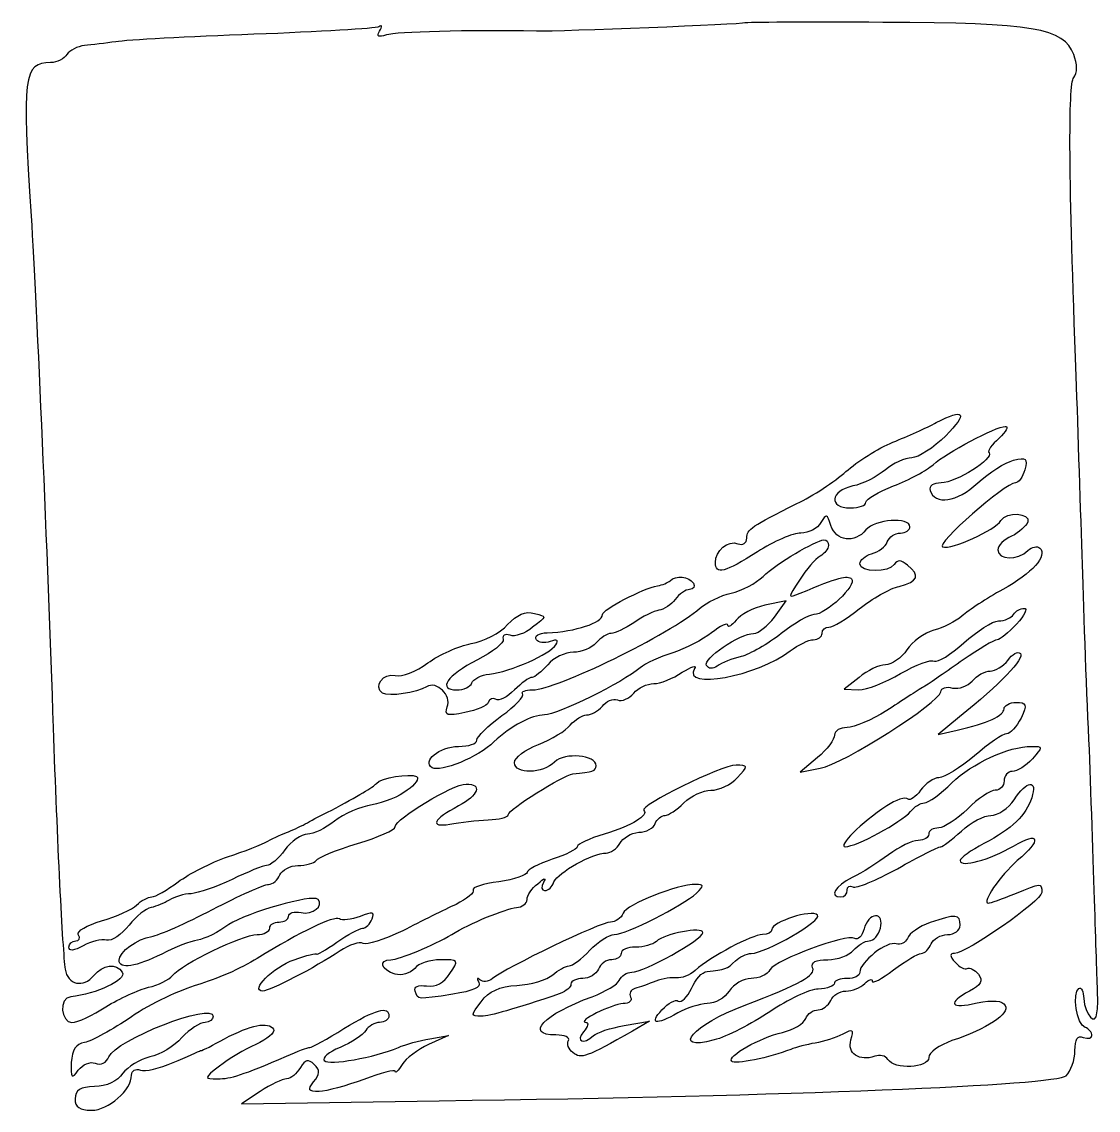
# Model space of a CAD drawing. Extents: x 0 to 69.4, y 0 to 30.3.
# Drawn here: x 58.621 to 61.598, y 7.464 to 10.476 of the extents above; entities that cross this region are included whole.
import ezdxf

# ---------------------------------------------------------------- set-up
doc = ezdxf.new("R2010")
doc.units = 0
doc.header["$MEASUREMENT"] = 0
doc.layers.get('0').update_dxf_attribs({"linetype": 'CONTINUOUS'})

msp = doc.modelspace()

# ---------------------------------------------------------------- linework, layer by layer
at = {"color": 0, "linetype": 'CONTINUOUS'}
for p, q in [((60.6203, 10.4728), (60.6203, 10.4728)), ((60.8513, 9.02675), (60.8513, 9.02675)), ((60.4779, 8.92258), (60.4779, 8.92258)), ((60.7349, 8.87397), (60.6758, 8.86182)), ((60.7019, 8.82883), (60.7349, 8.87397)), ((60.9363, 8.66222), (60.8946, 8.62924)), ((60.8946, 8.62924), (60.9346, 8.6275)), ((61.214, 8.55285), (61.155, 8.50424)), ((61.155, 8.50424), (61.2071, 8.51639)), ((60.8217, 8.44), (60.7731, 8.40007)), ((60.7731, 8.40007), (60.8286, 8.41049)), ((59.6864, 8.34972), (59.6864, 8.34972)), ((60.2869, 7.69879), (60.3564, 7.71094)), ((60.3564, 7.71094), (60.3096, 7.68317)), ((59.801, 7.67101), (59.7454, 7.64671)), ((59.7489, 7.66233), (59.801, 7.67101)), ((59.2801, 7.5165), (59.2281, 7.48178)), ((59.2281, 7.48178), (59.7749, 7.49046))]:
    msp.add_line(p, q, dxfattribs=at)
for points in [[(59.6082, 10.4623), (59.5996, 10.4571), (59.4433, 10.4485), (59.2628, 10.4415)], [(59.61, 10.4502), (59.6186, 10.4641), (59.6169, 10.4693), (59.6082, 10.4623)], [(60.0439, 10.4502), (59.8547, 10.4537), (59.6568, 10.4485), (59.629, 10.4398)], [(60.6203, 10.4728), (60.6151, 10.4693), (60.1099, 10.4485), (60.0439, 10.4502)], [(61.0022, 10.4745), (60.7939, 10.4762), (60.6221, 10.4745), (60.6203, 10.4728)], [(61.5299, 10.386), (61.5021, 10.4589), (61.4206, 10.4728), (61.0022, 10.4745)], [(59.2628, 10.4415), (59.0806, 10.4346), (58.9104, 10.4259), (58.881, 10.4207)], [(59.629, 10.4398), (59.6065, 10.4328), (59.6013, 10.4346), (59.61, 10.4502)], [(58.7942, 10.4103), (58.775, 10.4085), (58.7525, 10.3964), (58.7456, 10.386)], [(58.881, 10.4207), (58.8532, 10.4172), (58.8132, 10.412), (58.7942, 10.4103)], [(58.7004, 10.3634), (58.6257, 10.3634), (58.6206, 10.3269), (58.6465, 9.9381)], [(58.7456, 10.386), (58.7386, 10.3738), (58.7178, 10.3634), (58.7004, 10.3634)], [(61.5299, 10.3217), (61.5403, 10.3339), (61.5403, 10.3582), (61.5299, 10.386)], [(61.5368, 9.49544), (61.516, 10.044), (61.5143, 10.3026), (61.5299, 10.3217)], [(58.6465, 9.9381), (58.6622, 9.68642), (58.6917, 8.99203), (58.7074, 8.52333)], [(61.5542, 8.97467), (61.549, 9.11356), (61.5421, 9.34788), (61.5368, 9.49544)], [(61.1497, 9.36697), (61.2279, 9.40864), (61.2383, 9.39301), (61.1758, 9.33051)], [(61.03, 9.31315), (61.0699, 9.32878), (61.1238, 9.35308), (61.1497, 9.36697)], [(61.1411, 9.25065), (61.1775, 9.28364), (61.3147, 9.35656), (61.3407, 9.35656)], [(61.3407, 9.35656), (61.3511, 9.35656), (61.3425, 9.34267), (61.3233, 9.32357)], [(60.8999, 9.23156), (60.9311, 9.25933), (60.9883, 9.29579), (61.03, 9.31315)], [(61.1758, 9.33051), (61.1428, 9.29753), (61.0994, 9.26975), (61.0821, 9.26975)], [(61.3233, 9.32357), (61.3025, 9.30621), (61.2904, 9.28885), (61.2956, 9.28364)], [(61.2956, 9.28364), (61.3113, 9.26801), (61.2036, 9.20036), (61.1636, 9.20036)], [(61.0821, 9.26975), (61.0629, 9.26975), (61.03, 9.25413), (61.0092, 9.23676)], [(61.0317, 9.19168), (61.0751, 9.20904), (61.1238, 9.23503), (61.1411, 9.25065)], [(61.2643, 9.20036), (61.2956, 9.22814), (61.3407, 9.2576), (61.3633, 9.26281)], [(61.3633, 9.26281), (61.3981, 9.27149), (61.4032, 9.26801), (61.3946, 9.23676)], [(60.7644, 9.14307), (60.8078, 9.1639), (60.8686, 9.20383), (60.8999, 9.23156)], [(61.0092, 9.23676), (60.9865, 9.21772), (60.9467, 9.19689), (60.9189, 9.19168)], [(61.3946, 9.23676), (61.3893, 9.21599), (61.3772, 9.20036), (61.3685, 9.20036)], [(60.9189, 9.19168), (60.8564, 9.17779), (60.8513, 9.13092), (60.9119, 9.13092)], [(60.9553, 9.14654), (60.9553, 9.15522), (60.99, 9.17606), (61.0317, 9.19168)], [(61.1636, 9.20036), (61.1411, 9.20036), (61.1289, 9.19168), (61.1324, 9.17953)], [(61.1324, 9.17953), (61.1462, 9.13786), (61.2071, 9.14654), (61.2643, 9.20036)], [(61.3685, 9.20036), (61.3407, 9.20036), (61.1462, 9.03022), (61.1671, 9.02328)], [(60.6256, 9.04758), (60.6256, 9.07189), (60.6394, 9.08057), (60.7644, 9.14307)], [(60.9119, 9.13092), (60.9363, 9.13092), (60.9553, 9.13786), (60.9553, 9.14654)], [(60.8582, 9.08231), (60.8478, 9.11529), (60.846, 9.11529), (60.8304, 9.09099)], [(61.0768, 9.07883), (61.0768, 9.10661), (60.9796, 9.09967), (60.9553, 9.07015)], [(61.1671, 9.02328), (61.1914, 9.0146), (61.3129, 9.07015), (61.3286, 9.09619)], [(61.3286, 9.09619), (61.3442, 9.12224), (61.4101, 9.11703), (61.4032, 9.09272)], [(60.8304, 9.09099), (60.8217, 9.07363), (60.7974, 9.06147), (60.7749, 9.06147)], [(60.9553, 9.07015), (60.9242, 9.03196), (60.8721, 9.0389), (60.8582, 9.08231)], [(61.0508, 9.06147), (61.0647, 9.06147), (61.0768, 9.07015), (61.0768, 9.07883)], [(61.4032, 9.09272), (61.3981, 9.08057), (61.3789, 9.06321), (61.3581, 9.05279)], [(60.5388, 8.97988), (60.5388, 9.01286), (60.5735, 9.04238), (60.6013, 9.03196)], [(60.6013, 9.03196), (60.6151, 9.02675), (60.6256, 9.03369), (60.6256, 9.04758)], [(60.7749, 9.06147), (60.754, 9.06147), (60.7001, 9.0389), (60.655, 9.00939)], [(60.6707, 8.94168), (60.7089, 8.97814), (60.8147, 9.04064), (60.839, 9.04238)], [(60.839, 9.04238), (60.846, 9.04411), (60.8513, 9.03717), (60.8513, 9.02675)], [(60.971, 9.00418), (60.99, 9.00939), (61.0092, 9.02328), (61.0143, 9.03717)], [(61.0143, 9.03717), (61.0196, 9.05106), (61.0351, 9.06147), (61.0508, 9.06147)], [(61.3581, 9.05279), (61.3372, 9.04411), (61.3199, 9.02675), (61.3199, 9.0146)], [(60.655, 9.00939), (60.5647, 8.9521), (60.5388, 8.94515), (60.5388, 8.97988)], [(60.8513, 9.02675), (60.8513, 9.01807), (60.8408, 9.00418), (60.8286, 8.99724)], [(61.3199, 9.0146), (61.3199, 8.98682), (61.3754, 8.98508), (61.4032, 9.01286)], [(61.4361, 9.01981), (61.4587, 8.99897), (61.4154, 8.95036), (61.3337, 8.90522)], [(61.4032, 9.01286), (61.4136, 9.02328), (61.4292, 9.02675), (61.4361, 9.01981)], [(60.8286, 8.99724), (60.8147, 8.99029), (60.7904, 8.96078), (60.7714, 8.93126)], [(60.9381, 8.9764), (60.9381, 8.98682), (60.9536, 8.99897), (60.971, 9.00418)], [(61.0335, 8.97467), (61.0196, 8.9521), (60.9381, 8.9521), (60.9381, 8.9764)], [(61.0699, 8.97293), (61.0525, 8.98682), (61.0421, 8.98856), (61.0335, 8.97467)], [(60.4138, 8.92953), (60.4293, 8.94515), (60.4658, 8.94168), (60.4779, 8.92258)], [(60.7731, 8.89481), (60.8807, 8.93994), (60.9033, 8.94515), (60.9154, 8.93474)], [(61.0474, 8.9139), (61.0994, 8.92779), (61.1064, 8.94342), (61.0699, 8.97293)], [(61.5733, 8.46257), (61.5664, 8.60667), (61.5576, 8.83578), (61.5542, 8.97467)], [(60.2263, 8.83578), (60.2263, 8.84967), (60.339, 8.90869), (60.379, 8.91564)], [(60.379, 8.91564), (60.3929, 8.91738), (60.4068, 8.92432), (60.4138, 8.92953)], [(60.4779, 8.92258), (60.4832, 8.9139), (60.4797, 8.90522), (60.4675, 8.90522)], [(60.5821, 8.89481), (60.6117, 8.90175), (60.6515, 8.92258), (60.6707, 8.94168)], [(60.7714, 8.93126), (60.7383, 8.88092), (60.7383, 8.88092), (60.7731, 8.89481)], [(60.9154, 8.93474), (60.9311, 8.91738), (60.8443, 8.83578), (60.8113, 8.83578)], [(60.4675, 8.90522), (60.4571, 8.90522), (60.4381, 8.89307), (60.4276, 8.87744)], [(60.4953, 8.85314), (60.5144, 8.86876), (60.5543, 8.8896), (60.5821, 8.89481)], [(60.9363, 8.8514), (60.9726, 8.87918), (61.0212, 8.90869), (61.0474, 8.9139)], [(61.3337, 8.90522), (61.2886, 8.88092), (61.24, 8.84793), (61.221, 8.83231)], [(60.4276, 8.87744), (60.4172, 8.86356), (60.3964, 8.84967), (60.3825, 8.84793)], [(60.6758, 8.86182), (60.6429, 8.85488), (60.6082, 8.83578), (60.596, 8.82015)], [(59.9642, 8.808), (59.9901, 8.83578), (60.0144, 8.84619), (60.0388, 8.83925)], [(60.0335, 8.6275), (60.0978, 8.6275), (60.4154, 8.78196), (60.4953, 8.85314)], [(60.0388, 8.83925), (60.0735, 8.83057), (60.0735, 8.83057), (60.0335, 8.80106)], [(60.0735, 8.78543), (60.1533, 8.7889), (60.2263, 8.81321), (60.2263, 8.83578)], [(60.3825, 8.84793), (60.3686, 8.84619), (60.3374, 8.83057), (60.3131, 8.81321)], [(60.6446, 8.78369), (60.6585, 8.78369), (60.6828, 8.80453), (60.7019, 8.82883)], [(60.8113, 8.83578), (60.7974, 8.83578), (60.7575, 8.81147), (60.721, 8.78369)], [(60.8529, 8.80106), (60.8633, 8.80106), (60.9015, 8.82363), (60.9363, 8.8514)], [(61.221, 8.83231), (61.2036, 8.81668), (61.1689, 8.79932), (61.1428, 8.79238)], [(61.3217, 8.81842), (61.339, 8.81842), (61.3581, 8.8271), (61.3633, 8.83578)], [(61.3633, 8.83578), (61.3685, 8.84619), (61.3824, 8.85314), (61.3928, 8.85314)], [(61.3928, 8.85314), (61.4032, 8.85314), (61.3946, 8.83404), (61.3719, 8.80974)], [(59.8635, 8.75597), (59.8982, 8.76113), (59.9433, 8.78543), (59.9642, 8.808)], [(60.0335, 8.80106), (60.0126, 8.78369), (59.9832, 8.77328), (59.9711, 8.77849)], [(60.3131, 8.81321), (60.2904, 8.79758), (60.261, 8.78369), (60.2506, 8.78369)], [(60.5735, 8.80626), (60.5735, 8.81494), (60.5526, 8.80453), (60.5283, 8.78543)], [(60.596, 8.82015), (60.5839, 8.80453), (60.5735, 8.79932), (60.5735, 8.80626)], [(60.8339, 8.78369), (60.8339, 8.79411), (60.8425, 8.80106), (60.8529, 8.80106)], [(61.2261, 8.75765), (61.2626, 8.79064), (61.306, 8.81842), (61.3217, 8.81842)], [(61.3719, 8.80974), (61.3494, 8.78543), (61.3251, 8.76633), (61.3182, 8.76633)], [(59.9519, 8.76807), (59.9554, 8.75765), (59.9225, 8.73167), (59.8808, 8.71083)], [(59.9711, 8.77849), (59.9572, 8.78369), (59.9485, 8.77849), (59.9519, 8.76807)], [(60.0439, 8.76633), (60.0369, 8.77675), (60.0508, 8.78543), (60.0735, 8.78543)], [(60.0821, 8.76113), (60.0665, 8.75597), (60.0492, 8.75765), (60.0439, 8.76633)], [(60.0978, 8.7525), (60.1064, 8.76633), (60.1013, 8.76807), (60.0821, 8.76113)], [(60.2506, 8.78369), (60.2401, 8.78369), (60.221, 8.77154), (60.2089, 8.75765)], [(60.5283, 8.78543), (60.504, 8.76633), (60.4554, 8.74208), (60.4207, 8.72993)], [(60.5144, 8.69521), (60.5022, 8.71257), (60.6064, 8.78369), (60.6446, 8.78369)], [(60.721, 8.78369), (60.6846, 8.75424), (60.6342, 8.72646), (60.6099, 8.71951)], [(60.7453, 8.73514), (60.7679, 8.7525), (60.7974, 8.76633), (60.8096, 8.76633)], [(60.8096, 8.76633), (60.8235, 8.76633), (60.8339, 8.77501), (60.8339, 8.78369)], [(61.1428, 8.79238), (61.1168, 8.78543), (61.0837, 8.76113), (61.0682, 8.73861)], [(61.3182, 8.76633), (61.3094, 8.76633), (61.2678, 8.74035), (61.2244, 8.71083)], [(59.7436, 8.70215), (59.7749, 8.72472), (59.8287, 8.74903), (59.8635, 8.75597)], [(59.9138, 8.6709), (59.9728, 8.67785), (60.0821, 8.72646), (60.0978, 8.7525)], [(60.2089, 8.75765), (60.1967, 8.74382), (60.1689, 8.73167), (60.1464, 8.73167)], [(60.4814, 8.68653), (60.445, 8.62576), (60.655, 8.66569), (60.7453, 8.73514)], [(61.0682, 8.73861), (61.0543, 8.71604), (61.0265, 8.69694), (61.0092, 8.69694)], [(61.1446, 8.70736), (61.1532, 8.70215), (61.1897, 8.72472), (61.2261, 8.75765)], [(61.3476, 8.7091), (61.3599, 8.72646), (61.3754, 8.73514), (61.3824, 8.72819)], [(59.8808, 8.71083), (59.7957, 8.66743), (59.7697, 8.6275), (59.8235, 8.6275)], [(60.1464, 8.73167), (60.1238, 8.73167), (60.0908, 8.71604), (60.0751, 8.69694)], [(60.4207, 8.72993), (60.386, 8.71951), (60.3443, 8.70042), (60.3304, 8.68826)], [(60.6099, 8.71951), (60.5856, 8.71431), (60.5561, 8.70215), (60.5439, 8.69347)], [(61.0508, 8.67264), (61.0942, 8.69694), (61.1358, 8.71257), (61.1446, 8.70736)], [(61.2244, 8.71083), (61.1793, 8.67958), (61.1307, 8.64486), (61.115, 8.63618)], [(61.3824, 8.72819), (61.3946, 8.71431), (61.3268, 8.64312), (61.214, 8.55285)], [(61.299, 8.67958), (61.3129, 8.67958), (61.3356, 8.69347), (61.3476, 8.7091)], [(59.6186, 8.61882), (59.5908, 8.63618), (59.6204, 8.67611), (59.6533, 8.66743)], [(59.6533, 8.66743), (59.6725, 8.66222), (59.7107, 8.67785), (59.7436, 8.70215)], [(60.0751, 8.69694), (60.0578, 8.67785), (60.0388, 8.66222), (60.0318, 8.66222)], [(60.3304, 8.68826), (60.2835, 8.64833), (60.1013, 8.55806), (60.0665, 8.55806)], [(60.3686, 8.64486), (60.386, 8.64486), (60.4224, 8.65875), (60.4467, 8.67611)], [(60.4467, 8.67611), (60.4728, 8.69174), (60.4883, 8.69694), (60.4814, 8.68653)], [(60.5439, 8.69347), (60.5318, 8.68479), (60.5196, 8.68479), (60.5144, 8.69521)], [(61.0092, 8.69694), (60.9918, 8.69694), (60.9587, 8.68132), (60.9363, 8.66222)], [(61.2488, 8.65181), (61.2626, 8.66743), (61.2835, 8.67958), (61.299, 8.67958)], [(59.7975, 8.58062), (59.8096, 8.61187), (59.7679, 8.65354), (59.7401, 8.63618)], [(59.8235, 8.6275), (59.8426, 8.6275), (59.8617, 8.63618), (59.8651, 8.6466)], [(59.8651, 8.6466), (59.8686, 8.65701), (59.8912, 8.66917), (59.9138, 8.6709)], [(60.0318, 8.66222), (60.0231, 8.66222), (60.0024, 8.6466), (59.9832, 8.6275)], [(60.3131, 8.61882), (60.3251, 8.63271), (60.3494, 8.64486), (60.3686, 8.64486)], [(60.9346, 8.6275), (60.9571, 8.6275), (61.0092, 8.64833), (61.0508, 8.67264)], [(61.1949, 8.63271), (61.2122, 8.62924), (61.2365, 8.63792), (61.2488, 8.65181)], [(59.7401, 8.63618), (59.7124, 8.61882), (59.636, 8.6084), (59.6186, 8.61882)], [(59.9832, 8.6275), (59.9624, 8.60667), (59.9399, 8.59625), (59.9311, 8.60146)], [(59.9485, 8.55632), (59.985, 8.58236), (60.011, 8.61014), (60.0057, 8.61708)], [(60.0057, 8.61708), (60.0006, 8.62229), (60.0126, 8.6275), (60.0335, 8.6275)], [(60.2679, 8.59972), (60.28, 8.59451), (60.3008, 8.60319), (60.3131, 8.61882)], [(60.8286, 8.41049), (60.8929, 8.42264), (61.1601, 8.59278), (61.1619, 8.62229)], [(61.115, 8.63618), (61.0976, 8.62576), (61.0525, 8.59625), (61.0126, 8.57021)], [(61.1619, 8.62229), (61.1636, 8.63271), (61.1775, 8.63792), (61.1949, 8.63271)], [(59.9103, 8.59278), (59.9086, 8.5841), (59.879, 8.57021), (59.8461, 8.565)], [(59.9311, 8.60146), (59.9242, 8.60667), (59.9138, 8.60319), (59.9103, 8.59278)], [(60.2263, 8.58236), (60.2367, 8.59625), (60.2557, 8.60493), (60.2679, 8.59972)], [(61.3372, 8.57542), (61.3372, 8.5841), (61.3529, 8.59278), (61.3703, 8.59278)], [(61.3703, 8.59278), (61.3997, 8.59278), (61.4015, 8.58757), (61.3842, 8.54937)], [(59.8461, 8.565), (59.7957, 8.55458), (59.7888, 8.55632), (59.7975, 8.58062)], [(59.879, 8.48861), (59.879, 8.49729), (59.9103, 8.52854), (59.9485, 8.55632)], [(60.0665, 8.55806), (60.03, 8.55806), (59.9746, 8.52854), (59.926, 8.4834)], [(60.1376, 8.53028), (60.1515, 8.5459), (60.1707, 8.55806), (60.1828, 8.55806)], [(60.1828, 8.55806), (60.195, 8.55806), (60.214, 8.56847), (60.2263, 8.58236)], [(61.0126, 8.57021), (60.971, 8.54417), (60.9224, 8.52333), (60.9033, 8.52333)], [(61.2071, 8.51639), (61.2921, 8.53549), (61.3372, 8.55632), (61.3372, 8.57542)], [(60.0492, 8.47646), (60.0856, 8.49035), (60.1256, 8.51465), (60.1376, 8.53028)], [(61.3842, 8.54937), (61.3719, 8.52507), (61.3546, 8.50597), (61.3442, 8.50597)], [(58.7074, 8.52333), (58.7178, 8.21263), (58.7333, 7.90533), (58.7403, 7.85499)], [(60.8686, 8.5025), (60.8686, 8.49035), (60.8478, 8.46257), (60.8217, 8.44)], [(60.9033, 8.52333), (60.8842, 8.52333), (60.8686, 8.51465), (60.8686, 8.5025)], [(61.3442, 8.50597), (61.3337, 8.50597), (61.2939, 8.47819), (61.2557, 8.44521)], [(59.7558, 8.41222), (59.7263, 8.42958), (59.7749, 8.47125), (59.8287, 8.47125)], [(59.926, 8.4834), (59.8843, 8.44174), (59.7783, 8.39833), (59.7558, 8.41222)], [(59.8287, 8.47125), (59.8565, 8.47125), (59.879, 8.47819), (59.879, 8.48861)], [(59.9832, 8.42611), (59.9832, 8.44), (60.0126, 8.46257), (60.0492, 8.47646)], [(61.1932, 8.37056), (61.2488, 8.42437), (61.3494, 8.47125), (61.4136, 8.47125)], [(61.4136, 8.47125), (61.4449, 8.47125), (61.4449, 8.46951), (61.4154, 8.43653)], [(60.2089, 8.41743), (60.2089, 8.44694), (60.1221, 8.45562), (60.0943, 8.42785)], [(61.2557, 8.44521), (61.2157, 8.41222), (61.1724, 8.38444), (61.1567, 8.38444)], [(61.4154, 8.43653), (61.3981, 8.41743), (61.3738, 8.40181), (61.3599, 8.40181)], [(61.5889, 8.00256), (61.5854, 8.11193), (61.5785, 8.32021), (61.5733, 8.46257)], [(60.0943, 8.42785), (60.0613, 8.39486), (59.9832, 8.39312), (59.9832, 8.42611)], [(60.1446, 8.39486), (60.2001, 8.40007), (60.2089, 8.40354), (60.2089, 8.41743)], [(60.596, 8.41917), (60.5561, 8.41917), (60.3269, 8.30632), (60.3408, 8.29417)], [(60.5994, 8.38444), (60.6307, 8.41743), (60.629, 8.41917), (60.596, 8.41917)], [(59.6013, 8.36882), (59.6135, 8.38444), (59.6933, 8.3966), (59.7124, 8.38792)], [(59.7124, 8.38792), (59.7211, 8.38271), (59.7089, 8.36535), (59.6864, 8.34972)], [(59.9658, 8.28207), (59.9658, 8.2959), (60.1168, 8.39139), (60.1446, 8.39486)], [(60.5265, 8.34972), (60.5492, 8.34972), (60.5821, 8.36535), (60.5994, 8.38444)], [(61.1567, 8.38444), (61.1428, 8.38444), (61.1203, 8.36882), (61.1064, 8.34972)], [(61.3372, 8.37576), (61.3372, 8.36187), (61.3268, 8.34972), (61.3129, 8.34972)], [(61.3599, 8.40181), (61.3476, 8.40181), (61.3372, 8.38965), (61.3372, 8.37576)], [(61.365, 8.32368), (61.3997, 8.3775), (61.431, 8.38097), (61.4136, 8.32889)], [(59.4764, 8.29417), (59.551, 8.3341), (59.5926, 8.3584), (59.6013, 8.36882)], [(59.6864, 8.34972), (59.6656, 8.33236), (59.6204, 8.315), (59.5892, 8.30979)], [(59.6533, 8.24908), (59.6533, 8.26992), (59.8131, 8.36708), (59.8496, 8.36708)], [(59.8496, 8.36708), (59.8947, 8.36708), (59.8843, 8.33583), (59.8287, 8.30632)], [(60.4519, 8.315), (60.471, 8.3341), (60.5057, 8.34972), (60.5265, 8.34972)], [(61.1064, 8.34972), (61.0925, 8.33062), (61.0768, 8.32021), (61.0717, 8.32542)], [(61.1168, 8.315), (61.1272, 8.315), (61.1619, 8.33931), (61.1932, 8.37056)], [(61.3129, 8.34972), (61.299, 8.34972), (61.2643, 8.32715), (61.2365, 8.29764)], [(60.3999, 8.28033), (60.4085, 8.28033), (60.4328, 8.2959), (60.4519, 8.315)], [(61.0717, 8.32542), (61.0647, 8.33236), (61.0386, 8.32368), (61.0126, 8.30632)], [(61.0786, 8.29069), (61.089, 8.30458), (61.1064, 8.315), (61.1168, 8.315)], [(61.4136, 8.32889), (61.3981, 8.28033), (61.3599, 8.24388), (61.2817, 8.20221)], [(61.3008, 8.28033), (61.3199, 8.28033), (61.3494, 8.29937), (61.365, 8.32368)], [(59.4104, 8.2595), (59.4243, 8.26818), (59.4537, 8.28381), (59.4764, 8.29417)], [(59.5892, 8.30979), (59.5579, 8.30458), (59.5111, 8.28381), (59.485, 8.26471)], [(59.8287, 8.30632), (59.7575, 8.26992), (59.7471, 8.24561), (59.8044, 8.25603)], [(60.3408, 8.29417), (60.3547, 8.28033), (60.3096, 8.25256), (60.2314, 8.22825)], [(61.0126, 8.30632), (60.9415, 8.2595), (60.8756, 8.19353), (60.8981, 8.19353)], [(60.8981, 8.19353), (60.9293, 8.19353), (61.0525, 8.26124), (61.0786, 8.29069)], [(61.2365, 8.29764), (61.2071, 8.26992), (61.1706, 8.24561), (61.1567, 8.24561)], [(59.3583, 8.23519), (59.3722, 8.2404), (59.3965, 8.25256), (59.4104, 8.2595)], [(59.485, 8.26471), (59.4607, 8.24388), (59.4278, 8.22825), (59.4104, 8.22825)], [(59.8044, 8.25603), (59.8322, 8.26124), (59.879, 8.26644), (59.9103, 8.26818)], [(59.9103, 8.26818), (59.9399, 8.26818), (59.9658, 8.27513), (59.9658, 8.28207)], [(60.3269, 8.23346), (60.3478, 8.23346), (60.3686, 8.24561), (60.3721, 8.25776)], [(60.3721, 8.25776), (60.3772, 8.26992), (60.3894, 8.28033), (60.3999, 8.28033)], [(61.2192, 8.23693), (61.2453, 8.26124), (61.2817, 8.28033), (61.3008, 8.28033)], [(59.301, 8.20915), (59.3183, 8.21783), (59.3444, 8.22999), (59.3583, 8.23519)], [(59.4104, 8.22825), (59.3947, 8.22825), (59.3653, 8.20915), (59.3479, 8.18485)], [(59.5492, 8.20221), (59.6065, 8.21957), (59.6533, 8.2404), (59.6533, 8.24908)], [(60.2314, 8.22825), (60.1897, 8.2161), (60.1568, 8.20047), (60.1568, 8.19353)], [(60.2749, 8.20221), (60.2818, 8.21783), (60.3061, 8.23172), (60.3269, 8.23346)], [(61.1289, 8.22825), (61.1289, 8.21957), (61.1168, 8.21089), (61.0994, 8.21089)], [(61.1567, 8.24561), (61.1411, 8.24561), (61.1289, 8.23867), (61.1289, 8.22825)], [(61.1619, 8.19353), (61.1671, 8.19353), (61.1932, 8.21263), (61.2192, 8.23693)], [(61.3633, 8.19526), (61.4361, 8.23867), (61.4431, 8.21263), (61.3738, 8.15533)], [(59.1899, 8.16575), (59.235, 8.17964), (59.2854, 8.20047), (59.301, 8.20915)], [(59.4347, 8.15533), (59.4399, 8.16401), (59.4903, 8.18485), (59.5492, 8.20221)], [(60.1568, 8.19353), (60.1568, 8.18658), (60.1256, 8.17096), (60.0874, 8.15881)], [(60.2367, 8.17617), (60.2488, 8.17617), (60.2661, 8.18832), (60.2749, 8.20221)], [(61.0994, 8.21089), (61.0837, 8.21089), (61.0474, 8.19353), (61.0178, 8.17096)], [(61.0421, 8.13276), (61.1011, 8.16575), (61.155, 8.19353), (61.1619, 8.19353)], [(61.2817, 8.20221), (61.2453, 8.18311), (61.2157, 8.16228), (61.2157, 8.15533)], [(61.2157, 8.15533), (61.2157, 8.1345), (61.2974, 8.15707), (61.3633, 8.19526)], [(59.0528, 8.09631), (59.084, 8.11888), (59.1447, 8.15013), (59.1899, 8.16575)], [(59.3479, 8.18485), (59.3306, 8.16054), (59.3079, 8.14144), (59.2975, 8.14144)], [(60.0925, 8.09631), (60.1029, 8.12235), (60.2001, 8.17617), (60.2367, 8.17617)], [(61.0178, 8.17096), (60.9883, 8.15013), (60.9432, 8.12061), (60.9172, 8.10846)], [(59.2975, 8.14144), (59.2889, 8.14144), (59.2454, 8.12408), (59.2021, 8.10325)], [(59.334, 8.1154), (59.341, 8.12929), (59.3635, 8.14144), (59.3843, 8.14144)], [(59.3843, 8.14144), (59.4069, 8.14144), (59.4294, 8.14839), (59.4347, 8.15533)], [(60.0874, 8.15881), (60.0492, 8.14665), (60.0179, 8.12929), (60.0179, 8.12235)], [(60.9189, 8.08242), (60.9276, 8.07721), (60.9831, 8.09978), (61.0421, 8.13276)], [(61.3738, 8.15533), (61.3268, 8.11367), (61.2731, 8.03728), (61.2939, 8.03728)], [(59.2021, 8.10325), (59.1586, 8.08242), (59.1083, 8.06506), (59.0892, 8.06332)], [(59.3028, 8.08936), (59.3149, 8.08936), (59.3287, 8.10151), (59.334, 8.1154)], [(60.0179, 8.12235), (60.0179, 8.1154), (59.9832, 8.10325), (59.9399, 8.09631)], [(60.0474, 8.0911), (60.0665, 8.10846), (60.0717, 8.10846), (60.0631, 8.09457)], [(60.9172, 8.10846), (60.8686, 8.08415), (60.8529, 8.05464), (60.886, 8.05464)], [(58.9799, 8.05464), (58.9903, 8.05464), (59.0233, 8.07374), (59.0528, 8.09631)], [(59.1482, 8.01992), (59.2211, 8.05811), (59.2906, 8.08936), (59.3028, 8.08936)], [(59.8686, 8.07374), (59.8739, 8.06679), (59.8513, 8.04943), (59.8218, 8.03381)], [(59.9399, 8.09631), (59.8964, 8.0911), (59.8651, 8.08068), (59.8686, 8.07374)], [(60.0179, 8.04769), (60.0179, 8.05811), (60.0318, 8.07894), (60.0474, 8.0911)], [(60.0631, 8.09457), (60.0561, 8.08242), (60.0578, 8.072), (60.0665, 8.072)], [(60.0665, 8.072), (60.0769, 8.072), (60.0874, 8.08242), (60.0925, 8.09631)], [(60.4849, 8.08936), (60.4346, 8.08936), (60.2922, 8.03381), (60.2835, 8.0095)], [(60.4867, 8.06506), (60.5075, 8.08589), (60.5075, 8.08936), (60.4849, 8.08936)], [(60.886, 8.05464), (60.8964, 8.05464), (60.9033, 8.06332), (60.9033, 8.07374)], [(60.9033, 8.07374), (60.9033, 8.08242), (60.9103, 8.08763), (60.9189, 8.08242)], [(61.3668, 8.06332), (61.4414, 8.09457), (61.4414, 8.09457), (61.4414, 8.06679)], [(58.9382, 8.03207), (58.9504, 8.04422), (58.9694, 8.05464), (58.9799, 8.05464)], [(59.0285, 8.04596), (59.0146, 8.03728), (58.9921, 8.0286), (58.9782, 8.02513)], [(59.0892, 8.06332), (59.0701, 8.06332), (59.0424, 8.05464), (59.0285, 8.04596)], [(59.4399, 8.04769), (59.4243, 8.06332), (59.2437, 8.01124), (59.1933, 7.97825)], [(59.3931, 8.01124), (59.4243, 8.00429), (59.4572, 8.03033), (59.4399, 8.04769)], [(59.9885, 8.02513), (60.004, 8.02686), (60.0179, 8.03554), (60.0179, 8.04769)], [(60.2592, 7.95047), (60.2922, 7.95047), (60.4485, 8.03033), (60.4867, 8.06506)], [(61.4414, 8.06679), (61.4414, 8.04422), (61.2331, 7.89839), (61.2001, 7.89839)], [(61.2939, 8.03728), (61.299, 8.03728), (61.3321, 8.04943), (61.3668, 8.06332)], [(58.841, 7.98867), (58.8826, 8.00082), (58.9261, 8.01992), (58.9382, 8.03207)], [(58.9782, 8.02513), (58.9643, 8.02339), (58.9365, 8.00082), (58.9174, 7.97651)], [(58.9799, 7.94526), (58.999, 7.94874), (59.0753, 7.98172), (59.1482, 8.01992)], [(59.3583, 8.00082), (59.3583, 8.01124), (59.3739, 8.01471), (59.3931, 8.01124)], [(59.5892, 7.99388), (59.5978, 8.01297), (59.5908, 8.01471), (59.5561, 8.00082)], [(59.8218, 8.03381), (59.7906, 8.01992), (59.7246, 7.98693), (59.6742, 7.96089)], [(59.8096, 7.95047), (59.86, 7.98172), (59.9572, 8.02165), (59.9885, 8.02513)], [(60.8217, 8.00429), (60.8043, 8.02165), (60.695, 7.98519), (60.695, 7.96436)], [(58.7768, 7.95047), (58.7715, 7.95915), (58.8011, 7.97651), (58.841, 7.98867)], [(59.4989, 7.99388), (59.4833, 8.00256), (59.3931, 7.95915), (59.2715, 7.8845)], [(59.3062, 7.96783), (59.3062, 7.97825), (59.3183, 7.98519), (59.3322, 7.98519)], [(59.3322, 7.98519), (59.3461, 7.98519), (59.3583, 7.99214), (59.3583, 8.00082)], [(59.5561, 8.00082), (59.5318, 7.99214), (59.5058, 7.98867), (59.4989, 7.99388)], [(59.5631, 7.96783), (59.5718, 7.96783), (59.5839, 7.97999), (59.5892, 7.99388)], [(60.2488, 7.98519), (60.221, 7.98519), (59.9589, 7.85846), (59.9225, 7.82894)], [(60.2835, 8.0095), (60.2783, 7.99561), (60.2626, 7.98519), (60.2488, 7.98519)], [(60.6376, 7.89839), (60.6793, 7.89839), (60.8356, 7.9904), (60.8217, 8.00429)], [(60.9814, 8.00256), (60.9692, 8.00256), (60.9553, 7.98693), (60.9501, 7.9661)], [(60.9953, 7.96783), (61.0004, 7.98867), (60.9953, 8.00256), (60.9814, 8.00256)], [(61.1324, 7.98346), (61.1029, 7.97304), (61.0751, 7.95394), (61.0699, 7.94006)], [(61.2157, 7.97651), (61.2157, 8.00776), (61.2036, 8.00776), (61.1324, 7.98346)], [(61.5958, 7.78212), (61.5958, 7.79254), (61.5924, 7.89318), (61.5889, 8.00256)], [(58.9174, 7.97651), (58.8965, 7.95047), (58.8687, 7.93138), (58.8549, 7.93485)], [(59.1933, 7.97825), (59.1656, 7.95742), (59.1257, 7.93832), (59.1065, 7.93485)], [(59.2715, 7.95047), (59.2906, 7.95047), (59.3062, 7.95915), (59.3062, 7.96783)], [(59.4919, 7.92964), (59.5215, 7.95047), (59.5544, 7.96783), (59.5631, 7.96783)], [(59.6742, 7.96089), (59.6221, 7.93658), (59.5735, 7.92096), (59.5649, 7.92617)], [(60.3078, 7.84631), (60.3408, 7.84631), (60.504, 7.93658), (60.504, 7.95568)], [(60.504, 7.95568), (60.504, 7.97304), (60.3981, 7.95394), (60.3756, 7.93138)], [(60.695, 7.96436), (60.695, 7.95742), (60.6828, 7.95047), (60.6689, 7.95047)], [(60.9242, 7.94006), (60.9015, 7.95394), (60.7071, 7.88103), (60.6897, 7.85325)], [(60.9501, 7.9661), (60.945, 7.94526), (60.9328, 7.93485), (60.9242, 7.94006)], [(60.964, 7.93311), (60.9761, 7.93311), (60.99, 7.94874), (60.9953, 7.96783)], [(61.181, 7.95047), (61.2001, 7.95047), (61.2157, 7.96263), (61.2157, 7.97651)], [(58.7507, 7.91575), (58.7507, 7.92443), (58.7594, 7.93311), (58.7699, 7.93311)], [(58.7699, 7.93311), (58.7785, 7.93311), (58.7838, 7.94006), (58.7768, 7.95047)], [(58.8549, 7.93485), (58.841, 7.93832), (58.8115, 7.93138), (58.7907, 7.91922)], [(58.8896, 7.87929), (58.8896, 7.90186), (58.94, 7.94006), (58.9799, 7.94526)], [(59.1065, 7.93485), (59.0875, 7.93311), (59.0442, 7.91575), (59.0076, 7.89665)], [(59.0372, 7.83763), (59.0632, 7.86888), (59.2299, 7.95047), (59.2715, 7.95047)], [(59.4364, 7.89665), (59.4364, 7.89318), (59.4607, 7.90707), (59.4919, 7.92964)], [(59.5649, 7.92617), (59.5544, 7.93138), (59.5267, 7.92269), (59.5007, 7.90533)], [(59.6412, 7.88103), (59.6656, 7.88103), (59.7593, 7.92096), (59.8096, 7.95047)], [(60.1915, 7.90707), (60.214, 7.93138), (60.2453, 7.95047), (60.2592, 7.95047)], [(60.3756, 7.93138), (60.3651, 7.92269), (60.3408, 7.91575), (60.3182, 7.91575)], [(60.6689, 7.95047), (60.6411, 7.95047), (60.5265, 7.88971), (60.4832, 7.85151)], [(60.9207, 7.90707), (60.9328, 7.92096), (60.9518, 7.93311), (60.964, 7.93311)], [(61.0386, 7.92443), (61.0143, 7.93485), (60.9381, 7.87408), (60.9381, 7.84631)], [(61.0699, 7.94006), (61.0647, 7.9279), (61.0508, 7.92096), (61.0386, 7.92443)], [(61.1081, 7.89839), (61.1185, 7.89839), (61.1289, 7.91054), (61.1358, 7.92443)], [(61.1358, 7.92443), (61.1411, 7.93832), (61.1619, 7.95047), (61.181, 7.95047)], [(58.7907, 7.91922), (58.7646, 7.90533), (58.7507, 7.9036), (58.7507, 7.91575)], [(59.0076, 7.89665), (58.9382, 7.86193), (58.8896, 7.85325), (58.8896, 7.87929)], [(59.5007, 7.90533), (59.4312, 7.85846), (59.3062, 7.79428), (59.2871, 7.79428)], [(59.3739, 7.88103), (59.4086, 7.89318), (59.4364, 7.90013), (59.4364, 7.89665)], [(60.1342, 7.86367), (60.1429, 7.86367), (60.1689, 7.88276), (60.1915, 7.90707)], [(60.2783, 7.89839), (60.2783, 7.88971), (60.2661, 7.88103), (60.2522, 7.88103)], [(60.3182, 7.91575), (60.2957, 7.91575), (60.2783, 7.90881), (60.2783, 7.89839)], [(60.5943, 7.87756), (60.6047, 7.88797), (60.6256, 7.89839), (60.6376, 7.89839)], [(60.8494, 7.88103), (60.8772, 7.88103), (60.9085, 7.89318), (60.9207, 7.90707)], [(61.0317, 7.85325), (61.0647, 7.87756), (61.0994, 7.89839), (61.1081, 7.89839)], [(61.2001, 7.89839), (61.1863, 7.89839), (61.1863, 7.89144), (61.2018, 7.87408)], [(58.8201, 7.83763), (58.8444, 7.86714), (58.8826, 7.87235), (58.8983, 7.84631)], [(59.2715, 7.8845), (59.2281, 7.85672), (59.1551, 7.82547), (59.1065, 7.81158)], [(59.2871, 7.79428), (59.2507, 7.79428), (59.3149, 7.86019), (59.3739, 7.88103)], [(59.6533, 7.8411), (59.6135, 7.85151), (59.6065, 7.88103), (59.6412, 7.88103)], [(59.7783, 7.88103), (59.7506, 7.88103), (59.7176, 7.87061), (59.7072, 7.85672)], [(59.8044, 7.84283), (59.8304, 7.87929), (59.8287, 7.88103), (59.7783, 7.88103)], [(60.089, 7.83936), (60.1029, 7.85151), (60.1238, 7.86367), (60.1342, 7.86367)], [(60.2522, 7.88103), (60.2367, 7.88103), (60.221, 7.86888), (60.2158, 7.85499)], [(60.5161, 7.84804), (60.5647, 7.85325), (60.5717, 7.85499), (60.5943, 7.87756)], [(60.8078, 7.85846), (60.8026, 7.87408), (60.8165, 7.88103), (60.8494, 7.88103)], [(61.2018, 7.87408), (61.214, 7.86019), (61.2296, 7.85325), (61.2349, 7.85672)], [(58.7403, 7.85499), (58.7472, 7.81158), (58.7907, 7.80122), (58.8201, 7.83763)], [(58.8983, 7.84631), (58.9122, 7.82547), (58.8271, 7.7856), (58.756, 7.77865)], [(58.9713, 7.80469), (58.9972, 7.8099), (59.0285, 7.82547), (59.0372, 7.83763)], [(59.7072, 7.85672), (59.695, 7.84283), (59.6707, 7.83589), (59.6533, 7.8411)], [(59.7401, 7.80817), (59.7662, 7.80469), (59.7888, 7.81679), (59.8044, 7.84283)], [(59.8878, 7.82547), (59.879, 7.83242), (59.879, 7.82894), (59.8843, 7.81853)], [(59.9901, 7.8099), (60.0283, 7.81158), (60.0735, 7.82547), (60.089, 7.83936)], [(60.2158, 7.85499), (60.2089, 7.8411), (60.1897, 7.82894), (60.1724, 7.82894)], [(60.2731, 7.82374), (60.2783, 7.83589), (60.2939, 7.84631), (60.3078, 7.84631)], [(60.4311, 7.83068), (60.4189, 7.83242), (60.3929, 7.82894), (60.3738, 7.822)], [(60.4832, 7.85151), (60.4675, 7.83763), (60.445, 7.82894), (60.4311, 7.83068)], [(60.4728, 7.80122), (60.4832, 7.82547), (60.5022, 7.84804), (60.5161, 7.84804)], [(60.6186, 7.75435), (60.7765, 7.81506), (60.8165, 7.83763), (60.8078, 7.85846)], [(60.6897, 7.85325), (60.6828, 7.83936), (60.6585, 7.82894), (60.6376, 7.82894)], [(60.9381, 7.84631), (60.9381, 7.83589), (60.9224, 7.82894), (60.9033, 7.82894)], [(60.9726, 7.822), (60.9726, 7.81332), (60.9988, 7.82721), (61.0317, 7.85325)], [(61.2349, 7.85672), (61.2418, 7.86019), (61.2557, 7.85325), (61.2661, 7.8411)], [(61.2661, 7.8411), (61.28, 7.822), (61.2747, 7.81158), (61.2418, 7.79428)], [(58.8532, 7.75087), (58.8914, 7.77344), (58.9435, 7.79775), (58.9713, 7.80469)], [(59.1065, 7.81158), (59.0597, 7.79775), (58.9764, 7.75956), (58.9243, 7.7231)], [(59.7089, 7.79428), (59.7037, 7.80643), (59.7176, 7.81158), (59.7401, 7.80817)], [(59.8843, 7.81853), (59.8929, 7.80469), (59.8686, 7.79428), (59.8131, 7.7856)], [(59.9225, 7.82894), (59.9103, 7.81853), (59.8947, 7.81853), (59.8878, 7.82547)], [(59.8912, 7.76476), (59.9121, 7.79428), (59.9415, 7.80643), (59.9901, 7.8099)], [(60.1394, 7.81332), (60.1394, 7.80469), (60.1256, 7.79428), (60.1099, 7.78733)], [(60.1724, 7.82894), (60.155, 7.82894), (60.1394, 7.822), (60.1394, 7.81332)], [(60.1985, 7.77865), (60.2349, 7.79254), (60.2696, 7.81332), (60.2731, 7.82374)], [(60.3165, 7.80122), (60.3043, 7.79775), (60.2992, 7.78733), (60.3043, 7.77692)], [(60.3738, 7.822), (60.3547, 7.81332), (60.3286, 7.80469), (60.3165, 7.80122)], [(60.4363, 7.7665), (60.445, 7.76129), (60.4606, 7.77692), (60.4728, 7.80122)], [(60.6376, 7.82894), (60.6168, 7.82894), (60.589, 7.81332), (60.5769, 7.79428)], [(60.8686, 7.81679), (60.8686, 7.80817), (60.8478, 7.80122), (60.8235, 7.79949)], [(60.9033, 7.82894), (60.8842, 7.82894), (60.8686, 7.82374), (60.8686, 7.81679)], [(60.8999, 7.79428), (60.9172, 7.79428), (60.9397, 7.80296), (60.9518, 7.81506)], [(60.9518, 7.81506), (60.964, 7.82721), (60.9726, 7.82894), (60.9726, 7.822)], [(61.5611, 7.69358), (61.5386, 7.70053), (61.5247, 7.79081), (61.5437, 7.80122)], [(61.5437, 7.80122), (61.5507, 7.80643), (61.5576, 7.79254), (61.5576, 7.77344)], [(58.756, 7.77865), (58.7229, 7.77518), (58.7282, 7.70747), (58.7594, 7.70747)], [(59.8131, 7.7856), (59.7124, 7.76997), (59.7158, 7.76997), (59.7089, 7.79428)], [(60.1099, 7.78733), (59.9797, 7.74393), (59.9172, 7.72483), (59.8912, 7.72483)], [(60.0978, 7.67275), (60.0092, 7.67275), (60.0647, 7.73004), (60.1985, 7.77865)], [(60.3043, 7.77692), (60.3096, 7.76824), (60.3008, 7.75956), (60.2835, 7.75956)], [(60.3911, 7.74219), (60.4085, 7.76129), (60.4293, 7.77171), (60.4363, 7.7665)], [(60.5769, 7.79428), (60.5647, 7.77518), (60.5388, 7.75956), (60.5161, 7.75956)], [(60.8235, 7.79949), (60.7992, 7.79949), (60.7383, 7.76997), (60.6897, 7.73699)], [(60.8582, 7.76824), (60.8633, 7.78212), (60.8825, 7.79428), (60.8999, 7.79428)], [(61.2418, 7.79428), (61.1775, 7.75956), (61.1897, 7.74393), (61.2626, 7.76129)], [(61.5576, 7.77344), (61.5611, 7.72831), (61.5907, 7.69532), (61.5942, 7.73351)], [(61.5942, 7.73351), (61.5958, 7.7474), (61.5976, 7.76997), (61.5958, 7.78212)], [(58.7594, 7.70747), (58.775, 7.70747), (58.8167, 7.72657), (58.8532, 7.75087)], [(58.8618, 7.61199), (58.8792, 7.65886), (59.15, 7.76476), (59.15, 7.72483)], [(59.5111, 7.69011), (59.5996, 7.74393), (59.636, 7.75435), (59.636, 7.72483)], [(59.8912, 7.72483), (59.8617, 7.72483), (59.8617, 7.72657), (59.8912, 7.76476)], [(60.2835, 7.75956), (60.2522, 7.75782), (60.1533, 7.70921), (60.1811, 7.70747)], [(60.4346, 7.73351), (60.3738, 7.69879), (60.3547, 7.70226), (60.3911, 7.74219)], [(60.5353, 7.65886), (60.4119, 7.62587), (60.4779, 7.70226), (60.6186, 7.75435)], [(60.5161, 7.75956), (60.4953, 7.75782), (60.4589, 7.7474), (60.4346, 7.73351)], [(60.7888, 7.71789), (60.7939, 7.73178), (60.8096, 7.74219), (60.8235, 7.74219)], [(60.8235, 7.74219), (60.8356, 7.74219), (60.8513, 7.75435), (60.8582, 7.76824)], [(61.3407, 7.75435), (61.3546, 7.73178), (61.2886, 7.68837), (61.1932, 7.65712)], [(61.2626, 7.76129), (61.3078, 7.76997), (61.3321, 7.76824), (61.3407, 7.75435)], [(58.9243, 7.7231), (58.8722, 7.68837), (58.8132, 7.65539), (58.7942, 7.65192)], [(59.15, 7.72483), (59.15, 7.71615), (59.1396, 7.70747), (59.1274, 7.70747)], [(59.1812, 7.66233), (59.2542, 7.70053), (59.3028, 7.71094), (59.3167, 7.68837)], [(59.636, 7.72483), (59.636, 7.71615), (59.6239, 7.70747), (59.61, 7.70747)], [(60.6897, 7.73699), (60.6394, 7.704), (60.57, 7.66754), (60.5353, 7.65886)], [(60.7244, 7.67969), (60.754, 7.68664), (60.7835, 7.704), (60.7888, 7.71789)], [(59.1274, 7.70747), (59.1135, 7.70747), (59.0857, 7.68837), (59.0632, 7.66581)], [(59.3167, 7.68837), (59.3218, 7.67969), (59.2993, 7.6606), (59.2681, 7.64671)], [(59.4174, 7.63803), (59.4225, 7.63803), (59.466, 7.66233), (59.5111, 7.69011)], [(59.5718, 7.6849), (59.5649, 7.67275), (59.5318, 7.65192), (59.5007, 7.63803)], [(59.61, 7.70747), (59.5978, 7.70747), (59.5787, 7.69706), (59.5718, 7.6849)], [(60.3096, 7.68317), (60.1811, 7.61025), (60.1672, 7.60504), (60.1446, 7.62414)], [(60.1742, 7.68143), (60.1515, 7.65365), (60.1742, 7.64497), (60.2019, 7.67101)], [(60.1811, 7.70747), (60.1897, 7.70747), (60.1863, 7.69532), (60.1742, 7.68143)], [(60.2019, 7.67101), (60.2106, 7.67969), (60.2488, 7.69185), (60.2869, 7.69879)], [(60.9138, 7.65886), (60.9224, 7.68837), (60.9189, 7.69011), (60.8911, 7.67449)], [(61.5803, 7.67101), (61.5803, 7.67969), (61.5715, 7.69011), (61.5611, 7.69358)], [(58.7942, 7.65192), (58.7699, 7.64844), (58.7594, 7.63108), (58.7576, 7.59636)], [(59.0632, 7.66581), (59.0424, 7.6415), (59.0025, 7.61719), (58.9747, 7.61199)], [(59.1153, 7.62935), (59.1204, 7.62935), (59.15, 7.64497), (59.1812, 7.66233)], [(59.6621, 7.63803), (59.6811, 7.64671), (59.7211, 7.65712), (59.7489, 7.66233)], [(60.1325, 7.65712), (60.1376, 7.66581), (60.1221, 7.67275), (60.0978, 7.67275)], [(60.1446, 7.62414), (60.1325, 7.63282), (60.1272, 7.64844), (60.1325, 7.65712)], [(60.5839, 7.59983), (60.57, 7.61372), (60.6619, 7.66581), (60.7244, 7.67969)], [(60.8147, 7.65018), (60.7922, 7.64671), (60.761, 7.63803), (60.7471, 7.63282)], [(60.8911, 7.67449), (60.8721, 7.66581), (60.839, 7.65365), (60.8147, 7.65018)], [(60.9796, 7.61372), (60.9381, 7.5981), (60.9015, 7.6224), (60.9138, 7.65886)], [(61.1932, 7.65712), (61.1585, 7.64497), (61.1289, 7.62414), (61.1289, 7.61025)], [(61.5333, 7.62935), (61.5333, 7.6606), (61.5403, 7.67275), (61.556, 7.66581)], [(61.556, 7.66581), (61.5699, 7.6606), (61.5803, 7.66407), (61.5803, 7.67101)], [(59.0389, 7.59636), (59.0771, 7.61199), (59.11, 7.62761), (59.1153, 7.62935)], [(59.2681, 7.64671), (59.2368, 7.63282), (59.1917, 7.60678), (59.1674, 7.58594)], [(59.3531, 7.61372), (59.3826, 7.62761), (59.4121, 7.63803), (59.4174, 7.63803)], [(59.5007, 7.63803), (59.4694, 7.62587), (59.4503, 7.60851), (59.4572, 7.60157)], [(59.4572, 7.60157), (59.4711, 7.58768), (59.5943, 7.61025), (59.6621, 7.63803)], [(59.7454, 7.64671), (59.7158, 7.63282), (59.6829, 7.60678), (59.6725, 7.59115)], [(60.7471, 7.63282), (60.6897, 7.61025), (60.5925, 7.58942), (60.5839, 7.59983)], [(61.509, 7.5599), (61.5212, 7.57206), (61.5333, 7.60331), (61.5333, 7.62935)], [(58.7576, 7.59636), (58.756, 7.55296), (58.7594, 7.54949), (58.7768, 7.57553)], [(58.7768, 7.57553), (58.7889, 7.59115), (58.8097, 7.59983), (58.8236, 7.59462)], [(58.8236, 7.59462), (58.8393, 7.58768), (58.8549, 7.59636), (58.8618, 7.61199)], [(58.9747, 7.61199), (58.9469, 7.60504), (58.9139, 7.58421), (58.9, 7.56685)], [(58.9486, 7.57553), (58.9608, 7.57032), (59.0025, 7.58074), (59.0389, 7.59636)], [(59.1621, 7.55122), (59.1986, 7.55122), (59.2299, 7.56164), (59.3531, 7.61372)], [(59.4294, 7.59115), (59.4121, 7.60678), (59.4051, 7.60504), (59.3912, 7.58247)], [(59.4278, 7.54254), (59.4451, 7.56511), (59.4468, 7.57379), (59.4294, 7.59115)], [(59.6725, 7.59115), (59.6621, 7.57379), (59.6533, 7.56511), (59.6533, 7.57206)], [(61.0161, 7.60504), (61.0092, 7.61546), (60.9935, 7.61893), (60.9796, 7.61372)], [(61.1289, 7.61025), (61.1289, 7.58074), (61.0335, 7.57553), (61.0161, 7.60504)], [(58.8132, 7.46442), (58.8601, 7.46442), (58.9243, 7.51997), (58.9243, 7.56164)], [(58.9, 7.56685), (58.8861, 7.54428), (58.8549, 7.53039), (58.8219, 7.53039)], [(58.9243, 7.56164), (58.9243, 7.57379), (58.9347, 7.58074), (58.9486, 7.57553)], [(59.1674, 7.58594), (59.1239, 7.55296), (59.1239, 7.55122), (59.1621, 7.55122)], [(59.3912, 7.58247), (59.3808, 7.56511), (59.3653, 7.55122), (59.3531, 7.55122)], [(59.6533, 7.57206), (59.6533, 7.57726), (59.6135, 7.56858), (59.5665, 7.54949)], [(59.7749, 7.49046), (60.7575, 7.50435), (61.4812, 7.53386), (61.509, 7.5599)], [(58.8219, 7.53039), (58.7819, 7.52865), (58.7681, 7.51997), (58.7681, 7.49567)], [(59.3531, 7.55122), (59.341, 7.55122), (59.3097, 7.5356), (59.2801, 7.5165)], [(59.4433, 7.5165), (59.4121, 7.5165), (59.4104, 7.51997), (59.4278, 7.54254)], [(59.5665, 7.54949), (59.5181, 7.53212), (59.4625, 7.5165), (59.4433, 7.5165)], [(58.7681, 7.49567), (58.7681, 7.4731), (58.7803, 7.46442), (58.8132, 7.46442)]]:
    msp.add_open_spline(points, degree=3, dxfattribs=at)

doc.saveas('drawing.dxf')
